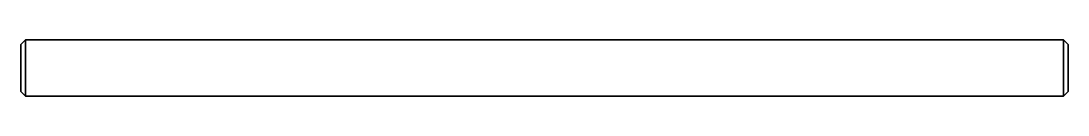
# Model space of a CAD drawing. Extents: x 92 to 204, y 102 to 108.
import ezdxf

# ---------------------------------------------------------------- set-up
doc = ezdxf.new("R2010")
doc.units = 0

msp = doc.modelspace()

# ---------------------------------------------------------------- linework, layer by layer
at = {"color": 7, "lineweight": 35, "ltscale": 0.017678}
for p, q in [((92.5, 107.5), (93, 108)), ((204.5, 107.5), (204, 108)), ((92.5, 102.5), (93, 102)), ((204.5, 102.5), (204, 102))]:
    msp.add_line(p, q, dxfattribs=at)
at = {"color": 7, "lineweight": 35, "ltscale": 0.075}
for p, q in [((93, 108), (93, 105)), ((204, 108), (204, 105)), ((93, 105), (93, 102)), ((204, 105), (204, 102))]:
    msp.add_line(p, q, dxfattribs=at)
at = {"color": 7, "lineweight": 35}
for p, q in [((204, 108), (93, 108)), ((204, 102), (93, 102))]:
    msp.add_line(p, q, dxfattribs=at)
at = {"color": 7, "lineweight": 35, "ltscale": 0.0625}
for p, q in [((92.5, 107.5), (92.5, 105)), ((204.5, 107.5), (204.5, 105)), ((92.5, 105), (92.5, 102.5)), ((204.5, 105), (204.5, 102.5))]:
    msp.add_line(p, q, dxfattribs=at)

doc.saveas('drawing.dxf')
